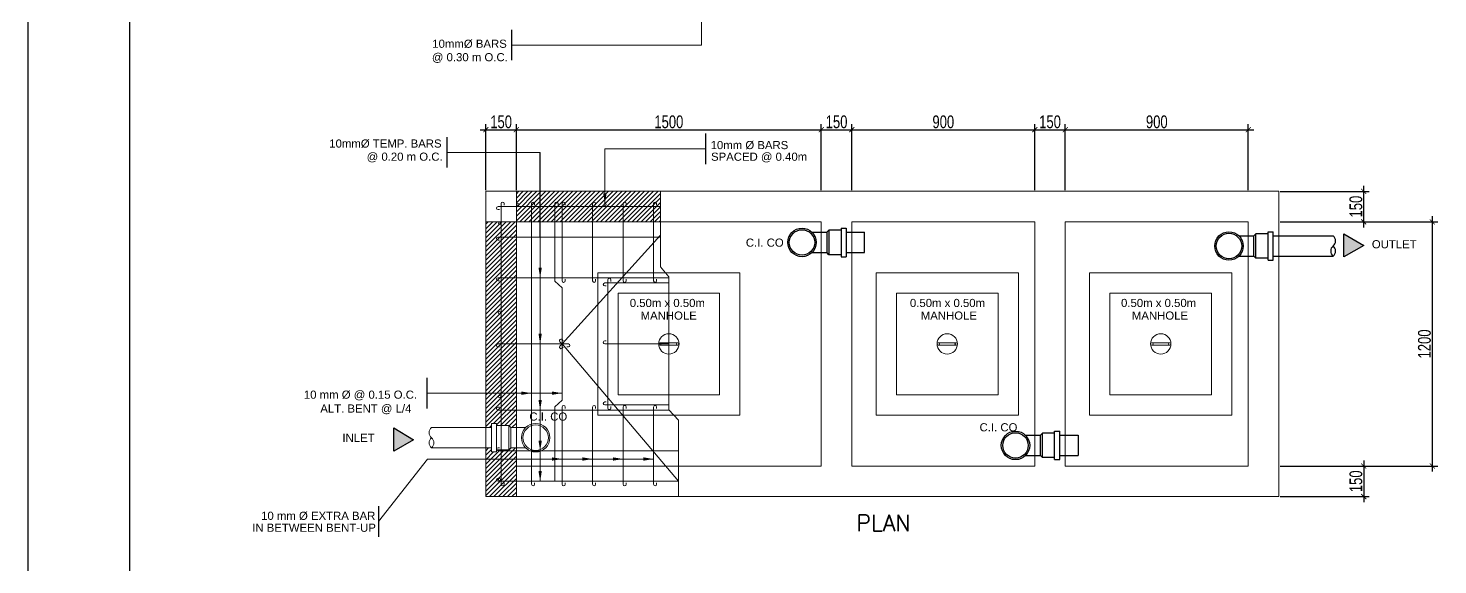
# Model space of a CAD drawing. Header units: millimetres. Extents: x -248340 to 456025, y 261499 to 1049645.
# Drawn here: x 289355 to 317088, y 466763 to 477311 of the extents above; entities that cross this region are included whole.
import ezdxf

# ---------------------------------------------------------------- set-up
doc = ezdxf.new("R2010")
doc.units = ezdxf.units.MM
doc.header["$LTSCALE"] = 8
doc.header["$MEASUREMENT"] = 0
doc.header["$PDMODE"] = 3
doc.header["$PDSIZE"] = 0.3125
doc.layers.get('0').update_dxf_attribs({"linetype": 'CONTINUOUS'})
doc.layers.get('DEFPOINTS').update_dxf_attribs({"color": 8, "linetype": 'CONTINUOUS'})
doc.layers.add('10. Rebar', color=10, linetype='CONTINUOUS', lineweight=25)
doc.layers.add('DIM', color=2, linetype='CONTINUOUS', lineweight=25)
doc.layers.add('line', color=7, linetype='CONTINUOUS')
doc.layers.add('TEXT', color=2, linetype='CONTINUOUS')
doc.layers.add('mv', color=30, linetype='CONTINUOUS', plot=False)
doc.styles.add('20SCALE@175CL', font='romans.shx', dxfattribs={"height": 0.08})
doc.styles.add('20scale@80cl', font='arial.ttf', dxfattribs={"height": 0.04})
doc.styles.add('EN-SCL-DIM', font='swisscl.ttf')
doc.styles.add('minnie1', font='ARIALN.TTF', dxfattribs={"height": 150})
doc.dimstyles.new('minnie1', dxfattribs={"dimtxt": 150, "dimasz": 200, "dimexe": 100, "dimexo": 100, "dimgap": 100, "dimtad": 1, "dimtoh": 1, "dimdec": 0, "dimzin": 1, "dimdsep": 32, "dimtxsty": 'minnie1', "dimblk": 'SMALL', "dimcen": 50, "dimclrd": 8, "dimclre": 8, "dimclrt": 256, "dimadec": 0, "dimazin": 0, "dimtfac": 1, "dimtdec": 0, "dimtix": 1, "dimtmove": 0, "dimatfit": 3, "dimfxl": 1, "dimlwd": 9, "dimlwe": 9, "dimarcsym": 0})
doc.dimstyles.new('SC50', dxfattribs={"dimscale": 0.5, "dimtxt": 250, "dimasz": 200, "dimexe": 220, "dimexo": 50, "dimgap": 50, "dimtad": 1, "dimdec": 0, "dimrnd": 1, "dimzin": 0, "dimdsep": 46, "dimlunit": 6, "dimtxsty": 'EN-SCL-DIM', "dimblk": 'ARCHTICK', "dimcen": 100, "dimdle": 220, "dimclrd": 1, "dimclre": 1, "dimclrt": 3, "dimadec": 0, "dimazin": 0, "dimtfac": 1, "dimtdec": 0, "dimtofl": 0, "dimtmove": 0, "dimatfit": 3, "dimldrblk": 'OPEN90', "dimfxl": 1, "dimtolj": 1, "dimtzin": 0, "dimarcsym": 1})
pattern_1 = [(45, (-495886.93, 792372.733), (-44.194174, 44.194174), [])]

# ---------------------------------------------------------------- blocks, each defined once
blk = doc.blocks.new('_Small')
at = {"color": 0, "lineweight": -2}
blk.add_circle((0, 0), 0.25, dxfattribs=at)
blk = doc.blocks.new('_ArchTick')
at = {"color": 0, "linetype": 'ByBlock', "const_width": 0.15}
blk.add_lwpolyline([(-0.5, -0.5), (0.5, 0.5)], dxfattribs=at)
blk = doc.blocks.new('*D971')
at = {"layer": 'DEFPOINTS', "color": 0, "lineweight": 30, "ltscale": 1.25, "transparency": 16777216}
for p in [(298959, 475316), (298359, 474104), (298959, 474104)]:
    blk.add_point(p, dxfattribs=at)
at = {"layer": 'DIM', "color": 1, "lineweight": -2, "ltscale": 1.25, "transparency": 16777216}
for p, q in [((298359, 474129), (298359, 475426)), ((298959, 474129), (298959, 475426)), ((298249, 475316), (299069, 475316))]:
    blk.add_line(p, q, dxfattribs=at)
at = {"layer": 'DIM', "color": 1, "lineweight": -2, "ltscale": 1.25, "transparency": 16777216, "xscale": 100, "yscale": 100, "zscale": 100, "rotation": 180}
blk.add_blockref('_ArchTick', (298359, 475316), dxfattribs=at)
at = {"layer": 'DIM', "color": 1, "lineweight": -2, "ltscale": 1.25, "transparency": 16777216, "xscale": 100, "yscale": 100, "zscale": 100}
blk.add_blockref('_ArchTick', (298959, 475316), dxfattribs=at)
at = {"layer": 'DIM', "color": 3, "ltscale": 1.25, "transparency": 16777216, "insert": (298659, 475469), "char_height": 125, "attachment_point": 5, "style": 'EN-SCL-DIM'}
blk.add_mtext('\\A1;{\\H2x;150}', dxfattribs=at)
blk = doc.blocks.new('_Open90')
at = {"color": 0, "linetype": 'ByBlock', "lineweight": -2}
for p, q in [((0, 0), (-1, 0)), ((-0.5, 0.5), (0, 0)), ((0, 0), (-0.5, -0.5))]:
    blk.add_line(p, q, dxfattribs=at)
blk = doc.blocks.new('*D962')
at = {"layer": 'DEFPOINTS', "color": 0, "lineweight": 30, "ltscale": 1.25, "transparency": 16777216}
for p in [(304959, 475316), (298959, 474104), (304959, 474104)]:
    blk.add_point(p, dxfattribs=at)
at = {"layer": 'DIM', "color": 1, "lineweight": -2, "ltscale": 1.25, "transparency": 16777216}
for p, q in [((298959, 474129), (298959, 475426)), ((304959, 474129), (304959, 475426)), ((298849, 475316), (305069, 475316))]:
    blk.add_line(p, q, dxfattribs=at)
at = {"layer": 'DIM', "color": 1, "lineweight": -2, "ltscale": 1.25, "transparency": 16777216, "xscale": 100, "yscale": 100, "zscale": 100, "rotation": 180}
blk.add_blockref('_ArchTick', (298959, 475316), dxfattribs=at)
at = {"layer": 'DIM', "color": 1, "lineweight": -2, "ltscale": 1.25, "transparency": 16777216, "xscale": 100, "yscale": 100, "zscale": 100}
blk.add_blockref('_ArchTick', (304959, 475316), dxfattribs=at)
at = {"layer": 'DIM', "color": 3, "ltscale": 1.25, "transparency": 16777216, "insert": (301959, 475469), "char_height": 125, "attachment_point": 5, "style": 'EN-SCL-DIM'}
blk.add_mtext('\\A1;{\\H2x;1500}', dxfattribs=at)
blk = doc.blocks.new('*D963')
at = {"layer": 'DEFPOINTS', "color": 0, "lineweight": 30, "ltscale": 1.25, "transparency": 16777216}
for p in [(305559, 475316), (304959, 474104), (305559, 474104)]:
    blk.add_point(p, dxfattribs=at)
at = {"layer": 'DIM', "color": 1, "lineweight": -2, "ltscale": 1.25, "transparency": 16777216}
for p, q in [((304959, 474129), (304959, 475426)), ((305559, 474129), (305559, 475426)), ((304849, 475316), (305669, 475316))]:
    blk.add_line(p, q, dxfattribs=at)
at = {"layer": 'DIM', "color": 1, "lineweight": -2, "ltscale": 1.25, "transparency": 16777216, "xscale": 100, "yscale": 100, "zscale": 100, "rotation": 180}
blk.add_blockref('_ArchTick', (304959, 475316), dxfattribs=at)
at = {"layer": 'DIM', "color": 1, "lineweight": -2, "ltscale": 1.25, "transparency": 16777216, "xscale": 100, "yscale": 100, "zscale": 100}
blk.add_blockref('_ArchTick', (305559, 475316), dxfattribs=at)
at = {"layer": 'DIM', "color": 3, "ltscale": 1.25, "transparency": 16777216, "insert": (305259, 475469), "char_height": 125, "attachment_point": 5, "style": 'EN-SCL-DIM'}
blk.add_mtext('\\A1;{\\H2x;150}', dxfattribs=at)
blk = doc.blocks.new('*D959')
at = {"layer": 'DEFPOINTS', "color": 0, "lineweight": 30, "ltscale": 1.25, "transparency": 16777216}
for p in [(309159, 475316), (305559, 474104), (309159, 474104)]:
    blk.add_point(p, dxfattribs=at)
at = {"layer": 'DIM', "color": 1, "lineweight": -2, "ltscale": 1.25, "transparency": 16777216}
for p, q in [((305559, 474129), (305559, 475426)), ((309159, 474129), (309159, 475426)), ((305449, 475316), (309269, 475316))]:
    blk.add_line(p, q, dxfattribs=at)
at = {"layer": 'DIM', "color": 1, "lineweight": -2, "ltscale": 1.25, "transparency": 16777216, "xscale": 100, "yscale": 100, "zscale": 100, "rotation": 180}
blk.add_blockref('_ArchTick', (305559, 475316), dxfattribs=at)
at = {"layer": 'DIM', "color": 1, "lineweight": -2, "ltscale": 1.25, "transparency": 16777216, "xscale": 100, "yscale": 100, "zscale": 100}
blk.add_blockref('_ArchTick', (309159, 475316), dxfattribs=at)
at = {"layer": 'DIM', "color": 3, "ltscale": 1.25, "transparency": 16777216, "insert": (307359, 475469), "char_height": 125, "attachment_point": 5, "style": 'EN-SCL-DIM'}
blk.add_mtext('\\A1;{\\H2x;900}', dxfattribs=at)
blk = doc.blocks.new('*D968')
at = {"layer": 'DEFPOINTS', "color": 0, "lineweight": 30, "ltscale": 1.25, "transparency": 16777216}
for p in [(309759, 475316), (309159, 474104), (309759, 474104)]:
    blk.add_point(p, dxfattribs=at)
at = {"layer": 'DIM', "color": 1, "lineweight": -2, "ltscale": 1.25, "transparency": 16777216}
for p, q in [((309159, 474129), (309159, 475426)), ((309759, 474129), (309759, 475426)), ((309049, 475316), (309869, 475316))]:
    blk.add_line(p, q, dxfattribs=at)
at = {"layer": 'DIM', "color": 1, "lineweight": -2, "ltscale": 1.25, "transparency": 16777216, "xscale": 100, "yscale": 100, "zscale": 100, "rotation": 180}
blk.add_blockref('_ArchTick', (309159, 475316), dxfattribs=at)
at = {"layer": 'DIM', "color": 1, "lineweight": -2, "ltscale": 1.25, "transparency": 16777216, "xscale": 100, "yscale": 100, "zscale": 100}
blk.add_blockref('_ArchTick', (309759, 475316), dxfattribs=at)
at = {"layer": 'DIM', "color": 3, "ltscale": 1.25, "transparency": 16777216, "insert": (309459, 475469), "char_height": 125, "attachment_point": 5, "style": 'EN-SCL-DIM'}
blk.add_mtext('\\A1;{\\H2x;150}', dxfattribs=at)
blk = doc.blocks.new('*D960')
at = {"layer": 'DEFPOINTS', "color": 0, "lineweight": 30, "ltscale": 1.25, "transparency": 16777216}
for p in [(313359, 475316), (309759, 474104), (313359, 474104)]:
    blk.add_point(p, dxfattribs=at)
at = {"layer": 'DIM', "color": 1, "lineweight": -2, "ltscale": 1.25, "transparency": 16777216}
for p, q in [((309759, 474129), (309759, 475426)), ((313359, 474129), (313359, 475426)), ((309649, 475316), (313469, 475316))]:
    blk.add_line(p, q, dxfattribs=at)
at = {"layer": 'DIM', "color": 1, "lineweight": -2, "ltscale": 1.25, "transparency": 16777216, "xscale": 100, "yscale": 100, "zscale": 100, "rotation": 180}
blk.add_blockref('_ArchTick', (309759, 475316), dxfattribs=at)
at = {"layer": 'DIM', "color": 1, "lineweight": -2, "ltscale": 1.25, "transparency": 16777216, "xscale": 100, "yscale": 100, "zscale": 100}
blk.add_blockref('_ArchTick', (313359, 475316), dxfattribs=at)
at = {"layer": 'DIM', "color": 3, "ltscale": 1.25, "transparency": 16777216, "insert": (311559, 475469), "char_height": 125, "attachment_point": 5, "style": 'EN-SCL-DIM'}
blk.add_mtext('\\A1;{\\H2x;900}', dxfattribs=at)
blk = doc.blocks.new('*D969')
at = {"layer": 'DEFPOINTS', "color": 0, "lineweight": 30, "ltscale": 1.25, "transparency": 16777216}
for p in [(313959, 474104), (315630, 474104), (313959, 473504)]:
    blk.add_point(p, dxfattribs=at)
at = {"layer": 'DIM', "color": 1, "lineweight": -2, "ltscale": 1.25, "transparency": 16777216}
for p, q in [((313984, 474104), (315740, 474104)), ((315630, 473394), (315630, 474214)), ((313984, 473504), (315740, 473504))]:
    blk.add_line(p, q, dxfattribs=at)
at = {"layer": 'DIM', "color": 1, "lineweight": -2, "ltscale": 1.25, "transparency": 16777216, "xscale": 100, "yscale": 100, "zscale": 100}
for p, rotation in [((315630, 474104), 90), ((315630, 473504), 270)]:
    blk.add_blockref('_ArchTick', p, dxfattribs=dict(at, rotation=rotation))
at = {"layer": 'DIM', "color": 3, "ltscale": 1.25, "transparency": 16777216, "insert": (315477, 473804), "char_height": 125, "attachment_point": 5, "rotation": 90, "style": 'EN-SCL-DIM'}
blk.add_mtext('\\A1;{\\H2x;150}', dxfattribs=at)
blk = doc.blocks.new('*D961')
at = {"layer": 'DEFPOINTS', "color": 0, "lineweight": 30, "ltscale": 1.25, "transparency": 16777216}
for p in [(313959, 473504), (313959, 468704), (316978, 468704)]:
    blk.add_point(p, dxfattribs=at)
at = {"layer": 'DIM', "color": 1, "lineweight": -2, "ltscale": 1.25, "transparency": 16777216}
for p, q in [((313984, 473504), (317088, 473504)), ((316978, 473614), (316978, 468594)), ((313984, 468704), (317088, 468704))]:
    blk.add_line(p, q, dxfattribs=at)
at = {"layer": 'DIM', "color": 1, "lineweight": -2, "ltscale": 1.25, "transparency": 16777216, "xscale": 100, "yscale": 100, "zscale": 100}
for p, rotation in [((316978, 473504), 90), ((316978, 468704), 270)]:
    blk.add_blockref('_ArchTick', p, dxfattribs=dict(at, rotation=rotation))
at = {"layer": 'DIM', "color": 3, "ltscale": 1.25, "transparency": 16777216, "insert": (316825, 471104), "char_height": 125, "attachment_point": 5, "rotation": 90, "style": 'EN-SCL-DIM'}
blk.add_mtext('\\A1;{\\H2x;1200}', dxfattribs=at)
blk = doc.blocks.new('*D970')
at = {"layer": 'DEFPOINTS', "color": 0, "lineweight": 30, "ltscale": 1.25, "transparency": 16777216}
for p in [(313959, 468704), (313959, 468104), (315630, 468104)]:
    blk.add_point(p, dxfattribs=at)
at = {"layer": 'DIM', "color": 1, "lineweight": -2, "ltscale": 1.25, "transparency": 16777216}
for p, q in [((313984, 468704), (315740, 468704)), ((315630, 468814), (315630, 467994)), ((313984, 468104), (315740, 468104))]:
    blk.add_line(p, q, dxfattribs=at)
at = {"layer": 'DIM', "color": 1, "lineweight": -2, "ltscale": 1.25, "transparency": 16777216, "xscale": 100, "yscale": 100, "zscale": 100}
for p, rotation in [((315630, 468704), 90), ((315630, 468104), 270)]:
    blk.add_blockref('_ArchTick', p, dxfattribs=dict(at, rotation=rotation))
at = {"layer": 'DIM', "color": 3, "ltscale": 1.25, "transparency": 16777216, "insert": (315477, 468404), "char_height": 125, "attachment_point": 5, "rotation": 90, "style": 'EN-SCL-DIM'}
blk.add_mtext('\\A1;{\\H2x;150}', dxfattribs=at)

msp = doc.modelspace()

# ---------------------------------------------------------------- hatches: boundary and pattern name
at = {"lineweight": 9, "ltscale": 750}
h = msp.add_hatch(dxfattribs=at)
h.set_pattern_fill('ANSI31', color=8, scale=500)
h.set_pattern_definition(pattern_1)
h.paths.add_polyline_path([(301795.833, 473504.14), (301795.833, 474104.14), (298958.959, 474104.14), (298958.959, 473504.14)])
h = msp.add_hatch(dxfattribs=at)
h.set_pattern_fill('ANSI31', color=8, scale=500)
h.set_pattern_definition(pattern_1)
h.paths.add_polyline_path([(298808.959, 469460.044), (298958.959, 469460.044), (298958.959, 473504.14), (298358.959, 473504.14), (298358.959, 469460.044), (298468.959, 469460.044), (298468.959, 469540.044), (298568.959, 469540.044), (298568.959, 469500.044), (298808.959, 469500.044)])
at = {"ltscale": 1.25}
h = msp.add_hatch(color=5, dxfattribs=at)
h.dxf.hatch_style = 1
h.paths.add_polyline_path([(315629.878, 473036.183), (315239.872, 473270.16), (315239.872, 472813.37)])
h = msp.add_hatch(color=5, dxfattribs=at)
h.dxf.hatch_style = 1
h.paths.add_polyline_path([(296935.894, 469218.841), (296545.887, 469452.818), (296545.887, 468996.028)])
at = {"lineweight": 9, "ltscale": 750}
h = msp.add_hatch(dxfattribs=at)
h.set_pattern_fill('ANSI31', color=8, scale=500)
h.set_pattern_definition([(45, (233096.076, 525542.03), (-44.194174, 44.194174), [])])
h.paths.add_polyline_path([(298958.959, 468104.14), (298958.959, 469060.044), (298848.959, 469060.044), (298808.959, 469020.044), (298568.959, 469020.044), (298568.959, 468980.044), (298468.959, 468980.044), (298468.959, 469060.044), (298358.959, 469060.044), (298358.959, 468104.14)])

# ---------------------------------------------------------------- linework, layer by layer
at = {"color": 7, "lineweight": 13, "ltscale": 750}
for p, q in [((297592.074, 474870.513), (299427.484, 474870.513)), ((296245.158, 467611.273), (297213.91, 468841.587))]:
    msp.add_line(p, q, dxfattribs=at)
msp.add_line((299427.484, 473204.14), (299427.484, 474870.513))
at = {"color": 1, "ltscale": 1.25}
for p, q in [((304775.425, 473298.585), (305068.959, 473298.585)), ((305108.959, 473338.585), (305068.959, 473298.585)), ((305068.959, 473298.585), (305068.959, 472898.585)), ((305348.959, 473338.585), (305108.959, 473338.585)), ((305108.959, 473338.585), (305108.959, 472858.585)), ((305348.959, 473378.585), (305448.959, 473378.585)), ((305348.959, 473378.585), (305348.959, 472818.585)), ((305448.959, 473378.585), (305448.959, 472818.585)), ((305448.959, 473298.585), (305809.772, 473298.585)), ((305809.772, 472900.14), (305809.772, 473300.14)), ((313174.953, 473228.924), (313469.503, 473228.924)), ((313509.503, 473268.924), (313469.503, 473228.924)), ((313469.503, 472828.924), (313469.503, 473228.924)), ((313749.503, 473268.924), (313509.503, 473268.924)), ((313509.503, 472788.924), (313509.503, 473268.924)), ((313749.503, 473308.924), (313849.503, 473308.924)), ((313749.503, 472748.924), (313749.503, 473308.924)), ((313847.942, 473229.456), (313958.959, 473229.456)), ((313849.503, 472748.924), (313849.503, 473308.924)), ((313958.959, 473229.456), (315028.159, 473229.456)), ((315239.872, 473270.16), (315629.878, 473036.183)), ((315239.872, 472813.37), (315239.872, 473270.16)), ((304774.409, 472898.585), (305068.959, 472898.585)), ((305108.959, 472858.585), (305068.959, 472898.585)), ((305348.959, 472858.585), (305108.959, 472858.585)), ((305447.942, 472898.585), (305809.772, 472898.585)), ((315629.878, 473036.183), (315239.872, 472813.37)), ((305348.959, 472818.585), (305448.959, 472818.585)), ((313175.969, 472828.924), (313469.503, 472828.924)), ((313509.503, 472788.924), (313469.503, 472828.924)), ((313749.503, 472788.924), (313509.503, 472788.924)), ((313749.503, 472748.924), (313849.503, 472748.924)), ((313848.959, 472829.456), (313958.959, 472829.456)), ((313958.959, 472829.456), (315028.159, 472829.456)), ((296545.887, 469452.818), (296935.894, 469218.841)), ((296545.887, 468996.028), (296545.887, 469452.818)), ((308974.409, 469309.696), (309268.959, 469309.696)), ((309308.959, 469349.696), (309268.959, 469309.696)), ((309268.959, 468909.696), (309268.959, 469309.696)), ((309548.959, 469349.696), (309308.959, 469349.696)), ((309308.959, 468869.696), (309308.959, 469349.696)), ((309548.959, 469389.696), (309648.959, 469389.696)), ((309548.959, 468829.696), (309548.959, 469389.696)), ((309647.942, 469309.696), (310009.772, 469309.696)), ((309648.959, 468829.696), (309648.959, 469389.696)), ((310009.772, 469308.14), (310009.772, 468908.14)), ((296935.894, 469218.841), (296545.887, 468996.028)), ((308975.425, 468909.696), (309268.959, 468909.696)), ((309308.959, 468869.696), (309268.959, 468909.696)), ((309548.959, 468869.696), (309308.959, 468869.696)), ((309548.959, 468829.696), (309648.959, 468829.696)), ((309648.959, 468909.696), (310009.772, 468909.696))]:
    msp.add_line(p, q, dxfattribs=at)
at = {"color": 7, "lineweight": 13, "ltscale": 750}
for points in [[(298358.959, 474104.14), (313958.959, 474104.14), (313958.959, 468104.14), (298358.959, 468104.14)], [(298958.959, 473504.14), (301795.833, 473504.14), (301795.833, 474104.14), (298958.959, 474104.14)], [(298958.959, 473504.14), (298358.959, 473504.14), (298358.959, 468104.14), (298958.959, 468104.14)], [(298958.959, 473504.14), (304958.959, 473504.14), (304958.959, 468704.14), (298958.959, 468704.14)], [(305558.959, 473504.14), (309158.959, 473504.14), (309158.959, 468704.14), (305558.959, 468704.14)], [(309758.959, 473504.14), (313358.959, 473504.14), (313358.959, 468704.14), (309758.959, 468704.14)], [(300558.959, 472504.14), (303358.959, 472504.14), (303358.959, 469704.14), (300558.959, 469704.14)], [(306036.909, 472504.14), (308836.909, 472504.14), (308836.909, 469704.14), (306036.909, 469704.14)], [(310236.909, 472504.14), (313036.909, 472504.14), (313036.909, 469704.14), (310236.909, 469704.14)]]:
    msp.add_lwpolyline(points, close=True, dxfattribs=at)
for centre in [(298989.319, 473839.733), (300701.711, 473839.733), (298628.686, 473476.745), (298621.714, 471718.186), (298631.101, 470068.995), (298627.028, 468437.012)]:
    msp.add_circle(centre, 22.303, dxfattribs=at)
at = {"color": 1, "ltscale": 1.25}
for centre, radius in [((304578.959, 473099.083), 280), ((304578.959, 473099.083), 250), ((312978.959, 473028.959), 280), ((312978.959, 473028.959), 250), ((308778.959, 469109.198), 280), ((308778.959, 469109.198), 250)]:
    msp.add_circle(centre, radius, dxfattribs=at)
for centre, start, end in [((314948.814, 473129.456), 308.4299779, 51.5700221), ((315107.503, 472929.456), 128.4299779, 231.5700221), ((314948.814, 472929.456), 308.4299779, 51.5700221)]:
    msp.add_arc(centre, 127.654, start, end, dxfattribs=at)
at = {"layer": '10. Rebar'}
for p, q in [((298862.376, 477281.469), (298862.376, 476679.842)), ((297592.074, 475171.326), (297592.074, 474569.7)), ((302679.904, 475237.735), (302679.904, 474636.108)), ((297196.262, 470436.861), (297196.262, 469835.234)), ((296245.158, 467912.086), (296245.158, 467310.459))]:
    msp.add_line(p, q, dxfattribs=at)
at = {"layer": 'line', "color": 1, "lineweight": 20}
for p, q in [((301782.959, 471128.14), (302134.959, 471128.14)), ((301782.959, 471080.14), (302134.959, 471080.14)), ((307260.909, 471128.14), (307612.909, 471128.14)), ((307260.909, 471080.14), (307612.909, 471080.14)), ((311460.909, 471128.14), (311812.909, 471128.14)), ((311460.909, 471080.14), (311812.909, 471080.14))]:
    msp.add_line(p, q, dxfattribs=at)
at = {"layer": 'line', "color": 30, "lineweight": 13}
for p, q in [((298468.959, 469540.044), (298468.959, 468980.044)), ((298568.959, 469540.044), (298468.959, 469540.044)), ((298568.959, 469540.044), (298568.959, 468980.044)), ((298358.959, 469460.044), (297289.759, 469460.044)), ((298468.959, 469460.044), (298358.959, 469460.044)), ((298568.959, 469500.044), (298808.959, 469500.044)), ((298808.959, 469500.044), (298808.959, 469020.044)), ((298848.959, 469460.044), (298808.959, 469500.044)), ((299142.492, 469460.044), (298848.959, 469460.044)), ((298848.959, 469460.044), (298848.959, 469060.044)), ((298358.959, 469060.044), (297289.759, 469060.044)), ((298469.975, 469060.044), (298358.959, 469060.044)), ((298568.959, 468980.044), (298468.959, 468980.044)), ((298568.959, 469020.044), (298808.959, 469020.044)), ((298808.959, 469020.044), (298848.959, 469060.044)), ((299143.508, 469060.044), (298848.959, 469060.044))]:
    msp.add_line(p, q, dxfattribs=at)
at = {"layer": 'line', "color": 1, "lineweight": 20}
msp.add_lwpolyline([(302145.971, 468104.14), (302145.971, 469603.674), (301958.959, 469805.932), (301958.959, 472420.539), (301795.833, 472621.514), (301795.833, 474104.14)], dxfattribs=at)
for points in [[(300958.959, 472104.14), (302958.959, 472104.14), (302958.959, 470104.14), (300958.959, 470104.14)], [(306436.909, 472104.14), (308436.909, 472104.14), (308436.909, 470104.14), (306436.909, 470104.14)], [(310636.909, 472104.14), (312636.909, 472104.14), (312636.909, 470104.14), (310636.909, 470104.14)]]:
    msp.add_lwpolyline(points, close=True, dxfattribs=at)
for centre in [(301958.959, 471104.14), (307436.909, 471104.14), (311636.909, 471104.14)]:
    msp.add_circle(centre, 200, dxfattribs=at)
at = {"layer": 'line', "color": 30, "lineweight": 13}
for radius in [280, 250]:
    msp.add_circle((299338.958, 469260.542), radius, dxfattribs=at)
at = {"layer": 'line', "color": 1, "lineweight": 20}
for centre, start, end in [((301782.959, 471104.14), 90, 270), ((301782.959, 471104.14), 270, 90), ((302134.959, 471104.14), 90, 270), ((302134.959, 471104.14), 270, 90), ((307260.909, 471104.14), 90, 270), ((307260.909, 471104.14), 270, 90), ((307612.909, 471104.14), 90, 270), ((307612.909, 471104.14), 270, 90), ((311460.909, 471104.14), 90, 270), ((311460.909, 471104.14), 270, 90), ((311812.909, 471104.14), 90, 270), ((311812.909, 471104.14), 270, 90)]:
    msp.add_arc(centre, 24, start, end, dxfattribs=at)
at = {"layer": 'line', "color": 30, "lineweight": 13}
for centre, start, end in [((297369.103, 469360.044), 128.4299779, 231.5700221), ((297369.103, 469160.044), 128.4299779, 231.5700221), ((297210.414, 469160.044), 308.4299779, 51.5700221)]:
    msp.add_arc(centre, 127.654, start, end, dxfattribs=at)
at = {"layer": 'mv', "color": 6}
for p, q in [((289354.998, 435004.096), (289354.998, 494404.096)), ((291354.998, 437004.096), (291354.998, 492404.096))]:
    msp.add_line(p, q, dxfattribs=at)
at = {"layer": 'TEXT', "color": 150, "lineweight": 13}
for p, q in [((298598.959, 473804.14), (298658.959, 473804.14)), ((298628.959, 473744.14), (298598.959, 473744.14)), ((298658.959, 473864.14), (298658.959, 473804.14)), ((298658.959, 473804.14), (301795.833, 473804.14)), ((298658.959, 473804.14), (298658.959, 468404.14)), ((298718.959, 473834.14), (298718.959, 473864.14)), ((299258.959, 473864.14), (299258.959, 473804.14)), ((299258.959, 473804.14), (299258.959, 468404.14)), ((299318.959, 473834.14), (299318.959, 473864.14)), ((299718.959, 473864.14), (299718.959, 473804.14)), ((299778.959, 473834.14), (299778.959, 473864.14)), ((299858.959, 473864.14), (299858.959, 473804.14)), ((299858.959, 473804.14), (299858.959, 472404.14)), ((299918.959, 473834.14), (299918.959, 473864.14)), ((300458.959, 473864.14), (300458.959, 473804.14)), ((300458.959, 473804.14), (300458.959, 472404.14)), ((300518.959, 473834.14), (300518.959, 473864.14)), ((301058.959, 473864.14), (301058.959, 473804.14)), ((301058.959, 473804.14), (301058.959, 472404.14)), ((301118.959, 473834.14), (301118.959, 473864.14)), ((301658.959, 473864.14), (301658.959, 473804.14)), ((301658.959, 473804.14), (301658.959, 472404.14)), ((301718.959, 473834.14), (301718.959, 473864.14)), ((298598.959, 473204.14), (298658.959, 473204.14)), ((298628.959, 473144.14), (298598.959, 473144.14)), ((298658.959, 473204.14), (301795.833, 473204.14)), ((299858.959, 471104.14), (301795.833, 473243.14)), ((298598.959, 472404.14), (298658.959, 472404.14)), ((298628.959, 472344.14), (298598.959, 472344.14)), ((298658.959, 472404.14), (301958.959, 472404.14)), ((299858.959, 472344.14), (299858.959, 472404.14)), ((299918.959, 472374.14), (299918.959, 472344.14)), ((300458.959, 472344.14), (300458.959, 472404.14)), ((300518.959, 472374.14), (300518.959, 472344.14)), ((300698.959, 472304.14), (300758.959, 472304.14)), ((300758.959, 472364.14), (300758.959, 472304.14)), ((300758.959, 469904.14), (300758.959, 472304.14)), ((300758.959, 472304.14), (301958.959, 472304.14)), ((300818.959, 472334.14), (300818.959, 472364.14)), ((301058.959, 472344.14), (301058.959, 472404.14)), ((301118.959, 472374.14), (301118.959, 472344.14)), ((301658.959, 472344.14), (301658.959, 472404.14)), ((301718.959, 472374.14), (301718.959, 472344.14)), ((299858.959, 472207.906), (299858.959, 470000.375)), ((300728.959, 472244.14), (300698.959, 472244.14)), ((299881.208, 471167.425), (299860.344, 471188.982)), ((298598.959, 471104.14), (298658.959, 471104.14)), ((298628.959, 471044.14), (298598.959, 471044.14)), ((298658.959, 471104.14), (299982.575, 471104.14)), ((299817.231, 471147.254), (299858.959, 471104.14)), ((299817.231, 471061.027), (299858.959, 471104.14)), ((299858.959, 471104.14), (302145.971, 468404.92)), ((299881.208, 471040.856), (299860.344, 471019.299)), ((299982.575, 471104.14), (299922.575, 471104.14)), ((299952.575, 471044.14), (299982.575, 471044.14)), ((300728.959, 471164.14), (300698.959, 471164.14)), ((300698.959, 471104.14), (300758.959, 471104.14)), ((300758.959, 471104.14), (301958.959, 471104.14)), ((298628.959, 469864.14), (298598.959, 469864.14)), ((298598.959, 469804.14), (298658.959, 469804.14)), ((298658.959, 469804.14), (301960.615, 469804.14)), ((299858.959, 469864.14), (299858.959, 469804.14)), ((299858.959, 469804.14), (299858.959, 468404.14)), ((299918.959, 469834.14), (299918.959, 469864.14)), ((300458.959, 469864.14), (300458.959, 469804.14)), ((300458.959, 469804.14), (300458.959, 468404.14)), ((300518.959, 469834.14), (300518.959, 469864.14)), ((300728.959, 469964.14), (300698.959, 469964.14)), ((300698.959, 469904.14), (300758.959, 469904.14)), ((301958.959, 469904.14), (300758.959, 469904.14)), ((300758.959, 469844.14), (300758.959, 469904.14)), ((300818.959, 469874.14), (300818.959, 469844.14)), ((301058.959, 469864.14), (301058.959, 469804.14)), ((301058.959, 469804.14), (301058.959, 468404.14)), ((301118.959, 469834.14), (301118.959, 469864.14)), ((301658.959, 469864.14), (301658.959, 469804.14)), ((301658.959, 469804.14), (301658.959, 468404.14)), ((301718.959, 469834.14), (301718.959, 469864.14)), ((298628.959, 469064.14), (298598.959, 469064.14)), ((298598.959, 469004.14), (298658.959, 469004.14)), ((298658.959, 469004.14), (302145.971, 469004.14)), ((298628.959, 468464.14), (298598.959, 468464.14)), ((298598.959, 468404.14), (298658.959, 468404.14)), ((298658.959, 468404.14), (302145.971, 468404.14)), ((298658.959, 468344.14), (298658.959, 468404.14)), ((298718.959, 468374.14), (298718.959, 468344.14)), ((299258.959, 468344.14), (299258.959, 468404.14)), ((299318.959, 468374.14), (299318.959, 468344.14)), ((299858.959, 468344.14), (299858.959, 468404.14)), ((299918.959, 468374.14), (299918.959, 468344.14)), ((300458.959, 468344.14), (300458.959, 468404.14)), ((300518.959, 468374.14), (300518.959, 468344.14)), ((301058.959, 468344.14), (301058.959, 468404.14)), ((301118.959, 468374.14), (301118.959, 468344.14)), ((301658.959, 468344.14), (301658.959, 468404.14)), ((301718.959, 468374.14), (301718.959, 468344.14))]:
    msp.add_line(p, q, dxfattribs=at)
for points in [[(299718.959, 473804.14), (299718.959, 472341.2), (299858.959, 472207.906)], [(299718.959, 468404.14), (299718.959, 469867.081), (299858.959, 470000.375)]]:
    msp.add_lwpolyline(points, dxfattribs=at)
for centre, start, end in [((298598.959, 473774.14), 90, 270), ((298688.959, 473864.14), 0, 180), ((299288.959, 473864.14), 0, 180), ((299748.959, 473864.14), 0, 180), ((299888.959, 473864.14), 0, 180), ((300488.959, 473864.14), 0, 180), ((301088.959, 473864.14), 0, 180), ((301688.959, 473864.14), 0, 180), ((298598.959, 473174.14), 90, 270), ((298598.959, 472374.14), 90, 270), ((299888.959, 472344.14), 180, 0), ((300488.959, 472344.14), 180, 0), ((300698.959, 472274.14), 90, 270), ((300788.959, 472364.14), 0, 180), ((301088.959, 472344.14), 180, 0), ((301688.959, 472344.14), 180, 0), ((299838.787, 471168.118), 44.0645282, 224.0645282), ((298598.959, 471074.14), 90, 270), ((299838.787, 471040.163), 135.9354718, 315.9354718), ((299982.575, 471074.14), 270, 90), ((300698.959, 471134.14), 90, 270), ((298598.959, 469834.14), 90, 270), ((299888.959, 469864.14), 0, 180), ((300488.959, 469864.14), 0, 180), ((300698.959, 469934.14), 90, 270), ((300788.959, 469844.14), 180, 0), ((301088.959, 469864.14), 0, 180), ((301688.959, 469864.14), 0, 180), ((298598.959, 469034.14), 90, 270), ((298598.959, 468434.14), 90, 270), ((298688.959, 468344.14), 180, 0), ((299288.959, 468344.14), 180, 0), ((299888.959, 468344.14), 180, 0), ((300488.959, 468344.14), 180, 0), ((301088.959, 468344.14), 180, 0), ((301688.959, 468344.14), 180, 0)]:
    msp.add_arc(centre, 30, start, end, dxfattribs=at)

# ---------------------------------------------------------------- texts
at = {"layer": 'line', "style": '20SCALE@175CL'}
msp.add_text('PLAN', height=320, dxfattribs=at).set_placement((305647.957, 467425.14))
at = {"layer": 'TEXT', "style": '20scale@80cl'}
for s, p in [('10mm%%C BARS', (297305.338, 476925.591)), ('@ 0.30 m O.C.', (297297.043, 476661.043)), ('10mm%%C TEMP. BARS', (295278.125, 474963.943)), ('10mm %%C BARS', (302781.479, 474933.735)), ('@ 0.20 m O.C.', (296014.932, 474705.594)), ('SPACED @ 0.40m', (302789.47, 474704.823)), ('C.I. CO', (303473.923, 473015.588)), ('OUTLET', (315790.007, 472983.986)), ('0.50m x 0.50m', (301190.315, 471829.742)), (' MANHOLE', (301341.977, 471581.451)), ('0.50m x 0.50m', (306702.181, 471829.742)), (' MANHOLE', (306853.843, 471581.451)), ('0.50m x 0.50m', (310855.355, 471829.742)), (' MANHOLE', (311007.017, 471581.451)), ('10 mm %%C @ 0.15 O.C.', (294779.143, 470027.014)), ('ALT. BENT @ L/4', (295102.086, 469754.209)), ('C.I. CO', (299215.38, 469596.39)), ('C.I. CO', (308071.874, 469385.315)), ('INLET', (295536.908, 469177.047)), ('10 mm %%C EXTRA BAR', (293937.446, 467645.783)), ('IN BETWEEN BENT-UP', (293761.839, 467411.515))]:
    msp.add_text(s, height=160, dxfattribs=at).set_placement(p)

# ---------------------------------------------------------------- dimensions: what is measured, and where the dimension line sits
at = {"layer": 'DIM', "color": 0, "ltscale": 1.25}
for base, p1, p2, text, picture, middle in [((298958.959, 475315.558), (298358.959, 474104.14), (298958.959, 474104.14), '{\\H2x;150}', '*D971', (298658.959, 475468.589)), ((304958.959, 475315.558), (298958.959, 474104.14), (304958.959, 474104.14), '{\\H2x;1500}', '*D962', (301958.959, 475468.589)), ((305558.959, 475315.558), (304958.959, 474104.14), (305558.959, 474104.14), '{\\H2x;150}', '*D963', (305258.959, 475468.589)), ((309158.959, 475315.558), (305558.959, 474104.14), (309158.959, 474104.14), '{\\H2x;900}', '*D959', (307358.959, 475468.589)), ((309758.959, 475315.558), (309158.959, 474104.14), (309758.959, 474104.14), '{\\H2x;150}', '*D968', (309458.959, 475468.589)), ((313358.959, 475315.558), (309758.959, 474104.14), (313358.959, 474104.14), '{\\H2x;900}', '*D960', (311558.959, 475468.589))]:
    dim = msp.add_linear_dim(base=base, p1=p1, p2=p2, text=text, dimstyle='SC50', dxfattribs=at)
    dim.commit()
    dim.dimension.update_dxf_attribs({"geometry": picture, "text_midpoint": middle})
for base, p1, p2, picture, middle in [((315630.245, 474104.14), (313958.959, 473504.14), (313958.959, 474104.14), '*D969', (315477.214, 473804.14)), ((315630.245, 468104.14), (313958.959, 468704.14), (313958.959, 468104.14), '*D970', (315477.214, 468404.14))]:
    dim = msp.add_linear_dim(base=base, p1=p1, p2=p2, angle=90, text='{\\H2x;150}', dimstyle='SC50', dxfattribs=at)
    dim.commit()
    dim.dimension.update_dxf_attribs({"geometry": picture, "text_midpoint": middle})
dim = msp.add_linear_dim(base=(316977.634, 468704.14), p1=(313958.959, 473504.14), p2=(313958.959, 468704.14), angle=90, text='{\\H2x;1200}', dimstyle='SC50', dxfattribs=at)
dim.commit()
dim.dimension.update_dxf_attribs({"geometry": '*D961', "text_midpoint": (316977.634, 471104.14), "dimtype": 160})

# ---------------------------------------------------------------- leaders
at = {"color": 7, "lineweight": 13, "ltscale": 750}
for points in [[(302601.582, 479721.16), (302601.582, 476980.655), (298862.376, 476980.655)], [(300701.544, 473862.036), (300701.544, 474936.921), (302679.904, 474936.921)], [(299427.484, 472404.14), (299427.484, 473204.14)], [(299427.484, 471104.14), (299427.484, 472404.14)], [(299427.484, 469804.14), (299427.484, 471104.14)], [(299858.959, 470136.048), (297196.262, 470136.048)], [(299258.959, 470136.048), (298658.959, 470136.048)], [(299427.484, 469004.14), (299427.484, 469804.14)], [(299427.484, 468404.14), (299427.484, 469004.14)], [(301658.959, 468841.587), (297213.91, 468841.587)], [(299858.959, 468841.587), (299258.959, 468841.587)], [(300458.959, 468841.587), (299858.959, 468841.587)], [(301058.959, 468841.587), (300458.959, 468841.587)]]:
    msp.add_leader(points, dimstyle='minnie1', override={"dimgap": 100, "dimtad": 0}, dxfattribs=at)

doc.saveas('drawing.dxf')
